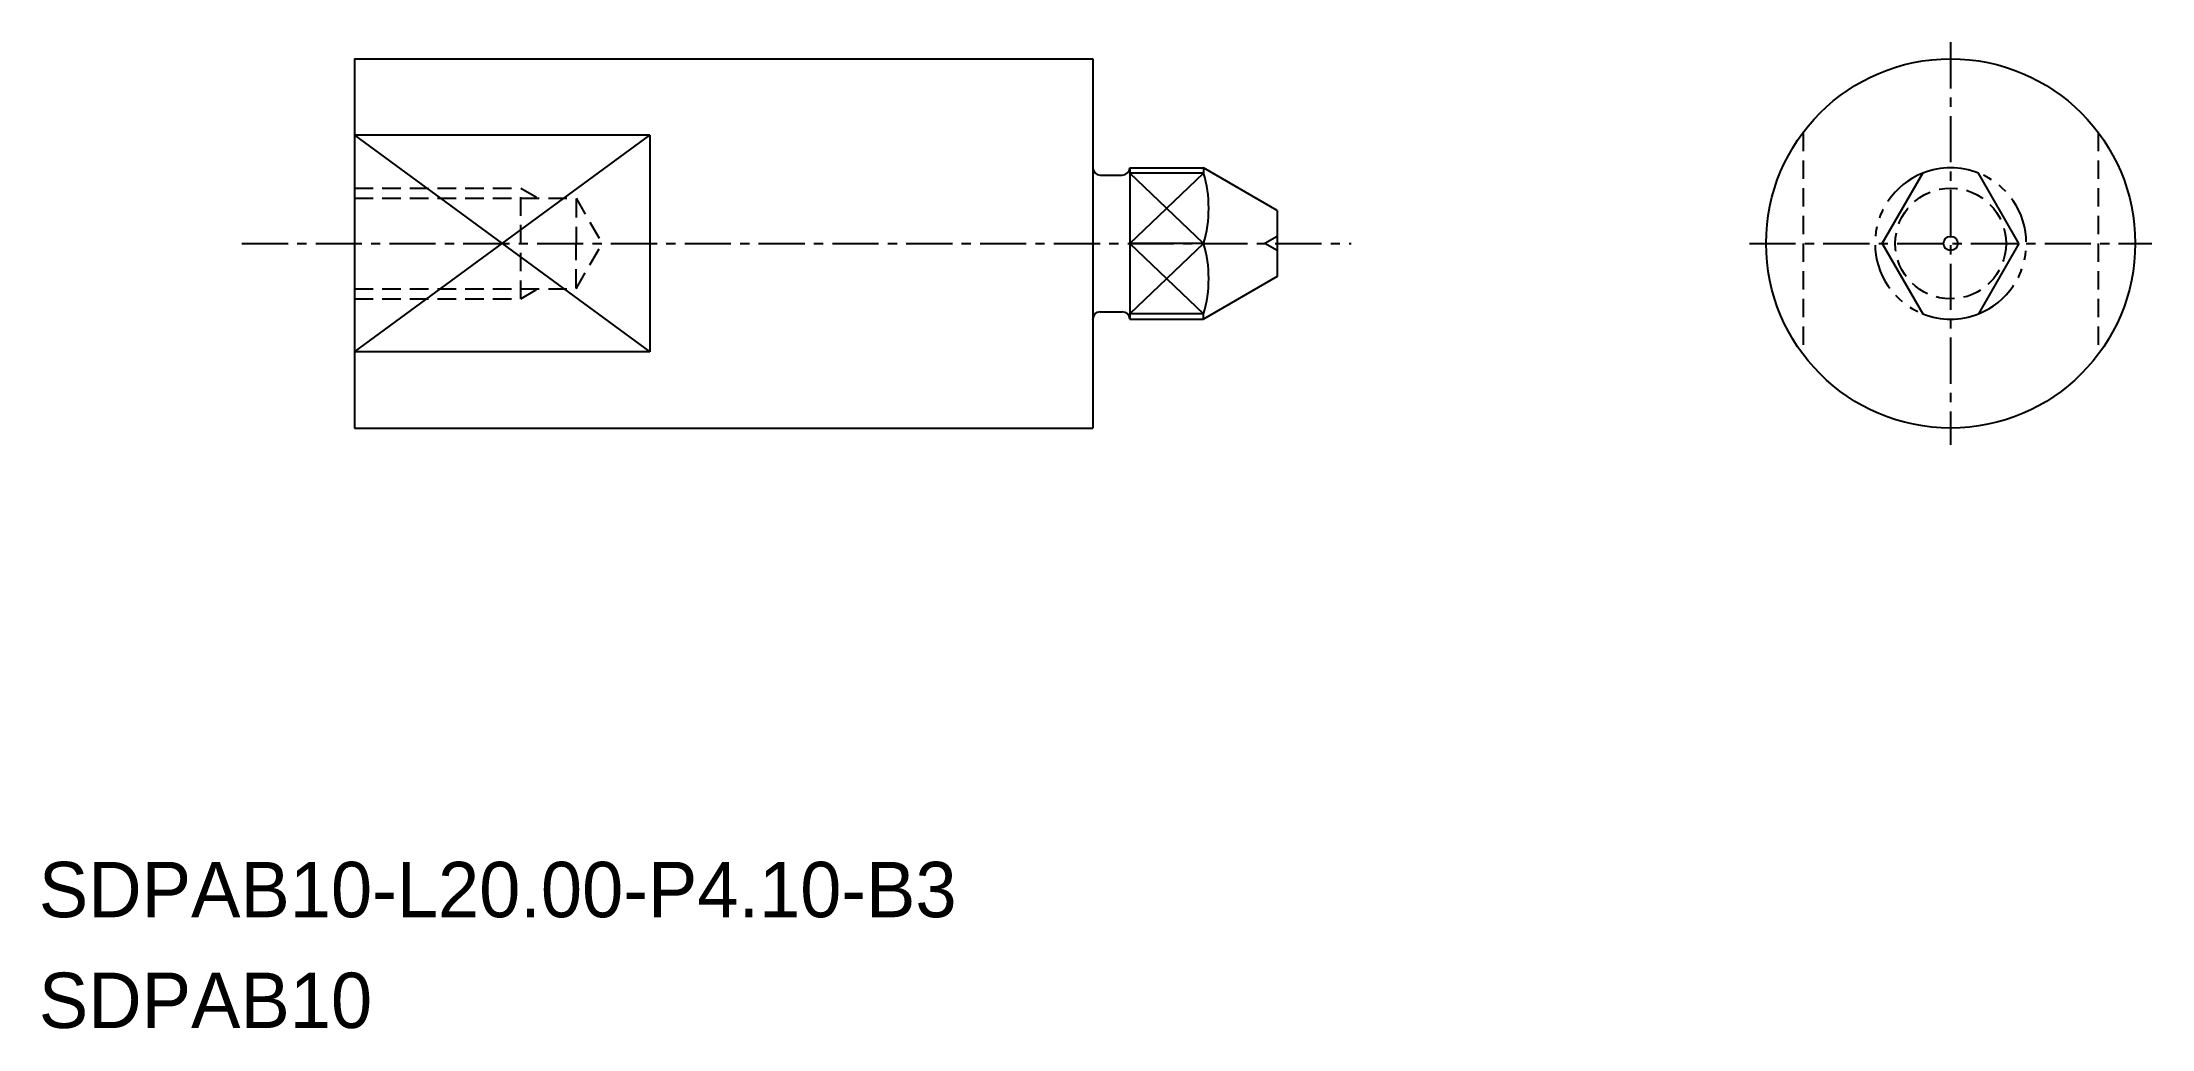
# Model space of a CAD drawing. Extents: x -1328.4 to -1271.2, y -520 to -493.2.
import ezdxf

# ---------------------------------------------------------------- set-up
doc = ezdxf.new("R2010")
doc.units = 0
for name, pattern in [('CENTER', [2, 1.25, -0.25, 0.25, -0.25]), ('DASHED', [0.75, 0.5, -0.25]), ('PHANTOM', [2.5, 1.25, -0.25, 0.25, -0.25, 0.25, -0.25])]:
    doc.linetypes.add(name, pattern=pattern)
doc.layers.get('0').update_dxf_attribs({"linetype": 'CONTINUOUS'})
doc.layers.add('CENTER', color=1, linetype='CENTER')

msp = doc.modelspace()

# ---------------------------------------------------------------- linework, layer by layer
for p, q in [((-1319.903, -493.698), (-1319.903, -503.698)), ((-1299.903, -493.698), (-1299.903, -503.698)), ((-1311.903, -495.761), (-1319.903, -495.761)), ((-1311.903, -495.761), (-1311.903, -501.634)), ((-1298.903, -496.648), (-1298.903, -500.748)), ((-1294.903, -497.802), (-1296.903, -496.648)), ((-1296.903, -496.79), (-1298.903, -496.79)), ((-1296.903, -498.698), (-1298.903, -498.698)), ((-1294.903, -499.593), (-1296.903, -500.748)), ((-1296.903, -500.605), (-1298.903, -500.605)), ((-1311.903, -501.634), (-1319.903, -501.634))]:
    msp.add_line(p, q)
at = {"color": 7, "linetype": 'CONTINUOUS'}
for p, q in [((-1319.903, -493.698), (-1299.903, -493.698)), ((-1299.903, -496.638), (-1299.903, -496.648)), ((-1298.903, -496.648), (-1298.903, -496.648)), ((-1298.903, -496.648), (-1296.903, -496.648)), ((-1299.703, -496.848), (-1299.103, -496.848)), ((-1278.512, -498.698), (-1277.41, -496.79)), ((-1274.809, -498.698), (-1275.91, -496.79)), ((-1278.512, -498.698), (-1277.41, -500.605)), ((-1274.809, -498.698), (-1275.91, -500.605)), ((-1299.703, -500.548), (-1299.103, -500.548)), ((-1299.903, -500.758), (-1299.903, -500.748)), ((-1298.903, -500.748), (-1296.903, -500.748)), ((-1298.903, -500.748), (-1298.903, -500.748)), ((-1319.903, -503.698), (-1299.903, -503.698))]:
    msp.add_line(p, q, dxfattribs=at)
at = {"color": 3}
for p, q in [((-1319.903, -495.761), (-1311.903, -501.634)), ((-1319.903, -501.634), (-1311.903, -495.761)), ((-1296.903, -498.698), (-1298.903, -496.79)), ((-1298.903, -498.698), (-1296.903, -496.79)), ((-1298.903, -498.698), (-1296.903, -500.605)), ((-1296.903, -498.698), (-1298.903, -500.605)), ((-1294.903, -498.506), (-1295.242, -498.698)), ((-1294.903, -498.89), (-1295.242, -498.698))]:
    msp.add_line(p, q, dxfattribs=at)
at = {"color": 3, "linetype": 'DASHED'}
for p, q in [((-1280.66, -495.698), (-1280.66, -501.698)), ((-1272.66, -495.698), (-1272.66, -501.698)), ((-1319.903, -497.198), (-1315.403, -497.198)), ((-1315.403, -497.198), (-1314.935, -497.468)), ((-1315.403, -500.198), (-1315.403, -497.198)), ((-1319.903, -497.468), (-1313.903, -497.468)), ((-1313.903, -497.468), (-1313.193, -498.698)), ((-1313.903, -497.498), (-1313.903, -498.698)), ((-1313.903, -499.927), (-1313.193, -498.698)), ((-1313.903, -499.898), (-1313.903, -498.698)), ((-1319.903, -499.927), (-1313.903, -499.927)), ((-1315.403, -500.198), (-1314.935, -499.927)), ((-1319.903, -500.198), (-1315.403, -500.198))]:
    msp.add_line(p, q, dxfattribs=at)
at = {"linetype": 'CONTINUOUS'}
for p, q in [((-1296.903, -496.648), (-1296.903, -496.79)), ((-1294.903, -497.802), (-1294.903, -499.593)), ((-1296.903, -500.748), (-1296.903, -500.605))]:
    msp.add_line(p, q, dxfattribs=at)
msp.add_circle((-1276.66, -498.698), 5, dxfattribs=at)
at = {"color": 3, "linetype": 'DASHED'}
msp.add_circle((-1276.66, -498.698), 1.5, dxfattribs=at)
msp.add_circle((-1276.66, -498.698), 0.192)
at = {"color": 7, "linetype": 'CONTINUOUS'}
for centre, start, end in [((-1299.703, -496.648), 180, 270), ((-1299.103, -496.648), 270, 0), ((-1299.703, -500.748), 90, 180), ((-1299.103, -500.748), 0, 90)]:
    msp.add_arc(centre, 0.2, start, end, dxfattribs=at)
at = {"linetype": 'CONTINUOUS'}
for start, end in [(68.5399, 111.4601), (248.5399, 291.4601)]:
    msp.add_arc((-1276.66, -498.698), 2.05, start, end, dxfattribs=at)
for centre in [(-1300.028, -497.744), (-1300.028, -499.651)]:
    msp.add_arc(centre, 3.267, 343.0251, 16.9749)
at = {"color": 3, "linetype": 'PHANTOM'}
for start, end in [(111.4601, 248.5399), (291.4601, 68.5399)]:
    msp.add_arc((-1276.66, -498.698), 2.05, start, end, dxfattribs=at)
at = {"color": 7, "linetype": 'CONTINUOUS'}
msp.add_point((-1319.903, -498.698), dxfattribs=at)
at = {"layer": 'CENTER', "color": 1, "linetype": 'CENTER'}
for p, q in [((-1276.66, -493.248), (-1276.66, -504.148)), ((-1322.957, -498.698), (-1292.903, -498.698)), ((-1282.11, -498.698), (-1271.21, -498.698))]:
    msp.add_line(p, q, dxfattribs=at)

# ---------------------------------------------------------------- texts
for s, p in [('SDPAB10-L20.00-P4.10-B3', (-1328.458, -516.947)), ('SDPAB10', (-1328.458, -519.947))]:
    msp.add_text(s, height=1.5).set_placement(p)

doc.saveas('drawing.dxf')
